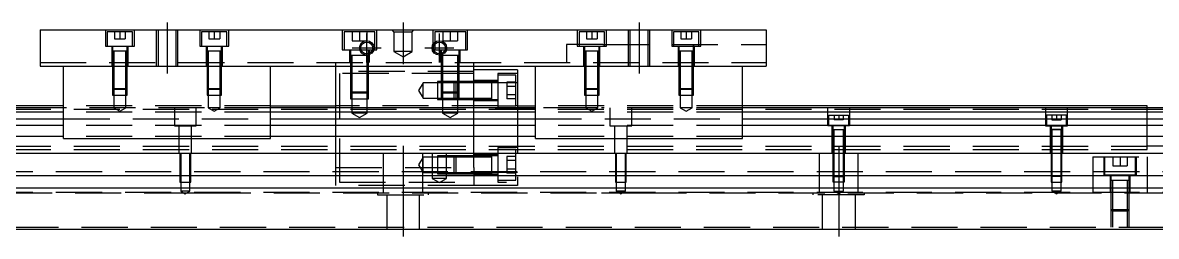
# Model space of a CAD drawing. Extents: x -10 to 720, y -259 to 102.
# Drawn here: x 155.2 to 467.5, y -223.3 to -164.3 of the extents above; entities that cross this region are included whole.
import ezdxf

# ---------------------------------------------------------------- set-up
doc = ezdxf.new("R2010")
doc.units = 0
doc.linetypes.add('CENTER', pattern=[50.8, 31.75, -6.35, 6.35, -6.35])
doc.linetypes.add('DASHED', pattern=[19.05, 12.7, -6.35])
doc.layers.get('0').update_dxf_attribs({"linetype": 'CONTINUOUS'})
doc.layers.add('CENTER', color=1, linetype='CENTER')

msp = doc.modelspace()

# ---------------------------------------------------------------- linework, layer by layer
at = {"color": 7, "linetype": 'CONTINUOUS'}
for p, q in [((160, -166.31), (160, -176.31)), ((160, -166.31), (360, -166.31)), ((360, -166.31), (360, -176.31)), ((275.500006, -173.41), (270.499994, -173.41)), ((160, -176.31), (360, -176.31)), ((166.5, -196.31), (166.5, -176.31)), ((223.5, -196.31), (223.5, -176.31)), ((241.5, -187.81), (241.5, -176.31)), ((279.5, -187.81), (279.5, -176.31)), ((291.5, -177.31), (279.5, -177.31)), ((291.5, -177.31), (291.5, -187.81)), ((296.5, -196.31), (296.5, -176.31)), ((353.5, -196.31), (353.5, -176.31)), ((166.5, -187.31), (60.5, -187.31)), ((223.5, -187.31), (241.5, -187.31)), ((291.5, -187.31), (296.5, -187.31)), ((465, -187.31), (353.5, -187.31)), ((465, -187.81), (465, -187.31)), ((166.5, -187.81), (0, -187.81)), ((166.5, -189.062272), (0, -189.062272)), ((296.5, -187.81), (223.5, -187.81)), ((296.5, -189.062272), (223.5, -189.062272)), ((520, -187.81), (353.5, -187.81)), ((520, -189.062272), (353.5, -189.062272)), ((0, -190.83668), (166.5, -190.83668)), ((166.5, -192.733076), (0, -192.733076)), ((223.5, -190.83668), (296.5, -190.83668)), ((296.5, -192.733076), (223.5, -192.733076)), ((353.5, -190.83668), (520, -190.83668)), ((520, -192.733076), (353.5, -192.733076)), ((166.5, -195.787372), (0, -195.787372)), ((166.5, -196.31), (223.5, -196.31)), ((296.5, -195.787372), (223.5, -195.787372)), ((296.5, -196.31), (353.5, -196.31)), ((520, -195.787372), (353.5, -195.787372)), ((0, -200.31), (520, -200.31)), ((520, -206.61), (0, -206.61)), ((520, -210.01), (0, -210.01)), ((0, -221.31), (520, -221.31))]:
    msp.add_line(p, q, dxfattribs=at)
at = {"color": 3, "linetype": 'DASHED'}
for p, q in [((178, -166.31), (178, -170.81)), ((185.5, -166.81), (178.5, -166.81)), ((178.5, -166.81), (178.5, -170.81)), ((180.5, -166.81), (180.5, -168.81)), ((182, -166.81), (182, -168.81)), ((183.5, -166.81), (183.5, -168.81)), ((185.5, -170.81), (185.5, -166.81)), ((186, -170.81), (186, -166.31)), ((192.000006, -166.31), (192.000006, -176.31)), ((192.5, -166.31), (192.5, -176.31)), ((197.5, -176.31), (197.5, -166.31)), ((197.999994, -176.31), (197.999994, -166.31)), ((204, -166.31), (204, -170.81)), ((211.5, -166.81), (204.5, -166.81)), ((204.5, -166.81), (204.5, -170.81)), ((206.5, -166.81), (206.5, -168.81)), ((208, -166.81), (208, -168.81)), ((209.5, -166.81), (209.5, -168.81)), ((211.5, -170.81), (211.5, -166.81)), ((212, -170.81), (212, -166.31)), ((243.25, -166.31), (243.25, -171.81)), ((252.25, -166.81), (243.75, -166.81)), ((243.75, -166.81), (243.75, -171.81)), ((246, -166.81), (246, -169.31)), ((248, -166.81), (248, -169.31)), ((250, -166.81), (250, -169.31)), ((252.25, -171.81), (252.25, -166.81)), ((252.75, -171.81), (252.75, -166.31)), ((257.5, -166.81), (257, -166.31)), ((257.5, -166.81), (257.5, -172.31)), ((257.5, -166.81), (262.5, -166.81)), ((262.5, -166.81), (263, -166.31)), ((262.5, -172.31), (262.5, -166.81)), ((268.25, -166.31), (268.25, -171.81)), ((277.25, -166.81), (268.75, -166.81)), ((268.75, -166.81), (268.75, -169.74875)), ((271, -166.81), (271, -169.31)), ((273, -166.81), (273, -169.31)), ((275, -166.81), (275, -169.31)), ((277.25, -171.81), (277.25, -166.81)), ((277.75, -171.81), (277.75, -166.31)), ((308, -166.31), (308, -170.81)), ((315.5, -166.81), (308.5, -166.81)), ((308.5, -166.81), (308.5, -170.81)), ((310.5, -166.81), (310.5, -168.81)), ((312, -166.81), (312, -168.81)), ((313.5, -166.81), (313.5, -168.81)), ((315.5, -170.81), (315.5, -166.81)), ((316, -170.81), (316, -166.31)), ((322.000006, -166.31), (322.000006, -176.31)), ((322.5, -166.31), (322.5, -176.31)), ((327.5, -176.31), (327.5, -166.31)), ((327.999994, -176.31), (327.999994, -166.31)), ((334, -166.31), (334, -170.81)), ((341.5, -166.81), (334.5, -166.81)), ((334.5, -166.81), (334.5, -170.81)), ((336.5, -166.81), (336.5, -168.81)), ((338, -166.81), (338, -168.81)), ((339.5, -166.81), (339.5, -168.81)), ((341.5, -170.81), (341.5, -166.81)), ((342, -170.81), (342, -166.31)), ((178, -170.81), (186, -170.81)), ((179.75, -170.81), (179.75, -176.31)), ((180, -170.81), (180, -172.21)), ((180.5, -168.81), (182, -168.81)), ((182, -168.81), (183.5, -168.81)), ((184, -172.21), (184, -170.81)), ((184.25, -176.31), (184.25, -170.81)), ((204, -170.81), (212, -170.81)), ((205.75, -170.81), (205.75, -176.31)), ((206, -170.81), (206, -172.21)), ((206.5, -168.81), (208, -168.81)), ((208, -168.81), (209.5, -168.81)), ((210, -172.21), (210, -170.81)), ((210.25, -176.31), (210.25, -170.81)), ((246, -169.31), (248, -169.31)), ((248, -169.31), (250, -169.31)), ((268.75, -169.74875), (268.75, -170.232968)), ((268.75, -170.232968), (268.75, -171.81)), ((271, -169.31), (273, -169.31)), ((273, -169.31), (275, -169.31)), ((315, -170.31), (305, -170.31)), ((305, -170.31), (305, -175.31)), ((308, -170.81), (316, -170.81)), ((309.75, -170.81), (309.75, -176.31)), ((310, -170.81), (310, -172.21)), ((310.5, -168.81), (312, -168.81)), ((312, -168.81), (313.5, -168.81)), ((314, -172.21), (314, -170.81)), ((314.25, -176.31), (314.25, -170.81)), ((315, -170.31), (360, -170.31)), ((334, -170.81), (342, -170.81)), ((335.75, -170.81), (335.75, -176.31)), ((336, -170.81), (336, -172.21)), ((336.5, -168.81), (338, -168.81)), ((338, -168.81), (339.5, -168.81)), ((340, -170.81), (340, -170.31)), ((340, -170.31), (340, -170.81)), ((340, -172.21), (340, -170.81)), ((340.25, -176.31), (340.25, -170.81)), ((184.000006, -172.21), (179.999994, -172.21)), ((184.000006, -172.21), (179.999994, -172.21)), ((180, -172.205), (180, -172.21)), ((180, -172.21), (180.216462, -172.21)), ((180.216708, -172.21), (180, -172.21)), ((180, -172.21), (180, -172.215)), ((180, -172.21), (180, -176.31)), ((183.783332, -172.21), (180.216708, -172.21)), ((180.35, -172.21), (180.35, -176.31)), ((183.65, -176.31), (183.65, -172.21)), ((184, -172.21), (183.783332, -172.21)), ((183.783538, -172.21), (184, -172.21)), ((184, -172.21), (184, -172.205)), ((184, -172.215), (184, -172.21)), ((184, -176.31), (184, -172.21)), ((210.000006, -172.21), (205.999994, -172.21)), ((210.000006, -172.21), (205.999994, -172.21)), ((210.000006, -172.21), (205.999994, -172.21)), ((206, -172.205), (206, -172.21)), ((206.216708, -172.21), (206, -172.21)), ((206, -172.21), (206, -172.215)), ((206, -172.21), (206, -176.31)), ((209.783332, -172.21), (206.216708, -172.21)), ((206.35, -172.21), (206.35, -176.31)), ((209.65, -176.31), (209.65, -172.21)), ((210, -172.21), (209.783332, -172.21)), ((210, -172.21), (210, -172.205)), ((210, -172.215), (210, -172.21)), ((210, -176.31), (210, -172.21)), ((243.25, -171.81), (252.75, -171.81)), ((245.25, -171.81), (245.25, -175.31)), ((250.500006, -173.41), (245.499994, -173.41)), ((250.500006, -173.41), (245.499994, -173.41)), ((245.5, -171.81), (245.5, -173.41)), ((245.5, -173.405), (245.5, -173.41)), ((245.5, -173.41), (245.757448, -173.41)), ((245.757468, -173.41), (245.5, -173.41)), ((245.5, -173.41), (245.5, -173.415)), ((245.5, -173.41), (245.5, -175.31)), ((250.013852, -173.41), (245.757468, -173.41)), ((245.9, -173.41), (245.9, -175.31)), ((250.242552, -173.41), (250.013852, -173.41)), ((250.1, -175.31), (250.1, -173.41)), ((250.5, -173.41), (250.242552, -173.41)), ((250.242602, -173.41), (250.5, -173.41)), ((250.5, -172.882418), (250.5, -171.81)), ((250.5, -173.246492), (250.5, -172.882418)), ((250.5, -173.41), (250.5, -173.246492)), ((250.5, -173.41), (250.5, -173.405)), ((250.5, -173.415), (250.5, -173.41)), ((250.5, -175.31), (250.5, -173.41)), ((250.75, -175.31), (250.75, -171.81)), ((262.5, -172.31), (257.5, -172.31)), ((257.5, -172.31), (260, -173.753376)), ((260, -173.753376), (262.5, -172.31)), ((268.25, -171.81), (277.75, -171.81)), ((270.25, -171.81), (270.25, -175.31)), ((270.5, -171.81), (270.5, -172.882418)), ((270.5, -172.882418), (270.5, -173.246492)), ((270.5, -173.246492), (270.5, -173.41)), ((270.5, -173.405), (270.5, -173.41)), ((270.757468, -173.41), (270.5, -173.41)), ((270.5, -173.41), (270.5, -173.415)), ((270.5, -173.41), (270.5, -175.31)), ((275.242552, -173.41), (270.757468, -173.41)), ((270.9, -173.41), (270.9, -175.31)), ((275.1, -175.31), (275.1, -173.41)), ((275.5, -173.41), (275.242552, -173.41)), ((275.5, -173.41), (275.5, -171.81)), ((275.5, -173.41), (275.5, -173.405)), ((275.5, -173.415), (275.5, -173.41)), ((275.5, -175.31), (275.5, -173.41)), ((275.75, -175.31), (275.75, -171.81)), ((314.000006, -172.21), (309.999994, -172.21)), ((314.000006, -172.21), (309.999994, -172.21)), ((310, -172.205), (310, -172.21)), ((310.216708, -172.21), (310, -172.21)), ((310, -172.21), (310, -172.215)), ((310, -172.21), (310, -176.31)), ((313.783332, -172.21), (310.216708, -172.21)), ((310.35, -172.21), (310.35, -176.31)), ((313.65, -176.31), (313.65, -172.21)), ((314, -172.21), (313.783332, -172.21)), ((314, -172.21), (314, -172.205)), ((314, -172.215), (314, -172.21)), ((314, -176.31), (314, -172.21)), ((340.000006, -172.21), (335.999994, -172.21)), ((340.000006, -172.21), (335.999994, -172.21)), ((340.000006, -172.21), (335.999994, -172.21)), ((340.000006, -172.21), (335.999994, -172.21)), ((336, -172.205), (336, -172.21)), ((336.216708, -172.21), (336, -172.21)), ((336, -172.21), (336, -176.31)), ((336, -172.21), (336, -172.215)), ((339.783332, -172.21), (336.216708, -172.21)), ((336.35, -172.21), (336.35, -176.31)), ((339.65, -176.31), (339.65, -172.21)), ((340, -172.21), (339.783332, -172.21)), ((340, -172.21), (340, -172.205)), ((340, -176.31), (340, -172.21)), ((340, -172.215), (340, -172.21)), ((160, -175.31), (360, -175.31)), ((180, -176.31), (180, -182.46)), ((180.000006, -176.31), (180.000002, -182.46)), ((180.35, -176.31), (180.35, -182.81)), ((183.65, -182.81), (183.65, -176.31)), ((183.999998, -182.46), (183.999994, -176.31)), ((184, -182.46), (184, -176.31)), ((206, -176.31), (206, -182.46)), ((206.000006, -176.31), (206.000002, -182.46)), ((206.35, -176.31), (206.35, -182.81)), ((209.65, -182.81), (209.65, -176.31)), ((209.999998, -182.46), (209.999994, -176.31)), ((210, -182.46), (210, -176.31)), ((241.5, -176.31), (241.5, -175.31)), ((279.5, -177.81), (241.5, -177.81)), ((245.5, -175.31), (245.5, -183.41)), ((245.500006, -175.31), (245.500006, -183.41)), ((245.9, -175.31), (245.9, -183.81)), ((250.1, -183.81), (250.1, -175.31)), ((250.499994, -183.41), (250.499994, -175.31)), ((250.5, -183.41), (250.5, -175.31)), ((270.5, -175.31), (270.5, -183.41)), ((270.500006, -175.31), (270.500006, -183.41)), ((270.9, -175.31), (270.9, -183.81)), ((275.1, -176.31), (275.1, -175.31)), ((275.1, -183.81), (275.1, -176.31)), ((275.499994, -176.31), (275.499994, -175.31)), ((275.499994, -183.410006), (275.499994, -176.31)), ((275.5, -176.31), (275.5, -175.31)), ((275.5, -183.41), (275.5, -176.31)), ((279.5, -176.31), (279.5, -175.31)), ((310, -176.31), (310, -182.46)), ((310.000006, -176.31), (310.000002, -182.46)), ((310.35, -176.31), (310.35, -182.81)), ((313.65, -182.81), (313.65, -176.31)), ((313.999998, -182.46), (313.999994, -176.31)), ((314, -182.46), (314, -176.31)), ((336, -176.31), (336, -182.46)), ((336.000006, -176.31), (336.000002, -182.46)), ((336.35, -176.31), (336.35, -182.81)), ((339.65, -182.81), (339.65, -176.31)), ((339.999998, -182.46), (339.999994, -176.31)), ((340, -182.46), (340, -176.31)), ((242.5, -178.31), (242.5, -196.31)), ((275.1, -178.31), (242.5, -178.31)), ((265.5, -180.96), (264.287564, -183.06)), ((265.5, -185.16), (265.5, -180.96)), ((269.5, -180.96), (265.5, -180.96)), ((274.5, -180.560002), (269.5, -180.560006)), ((269.5, -180.560006), (269.5, -185.559994)), ((274.1, -180.96), (269.5, -180.96)), ((274.5, -180.56), (274.1, -180.96)), ((274.1, -183.81), (274.1, -180.96)), ((275.1, -180.96), (274.1, -180.96)), ((274.5, -180.56), (274.5, -183.81)), ((275.1, -180.56), (274.5, -180.56)), ((275.1, -180.560006), (274.5, -180.560002)), ((275.5, -178.31), (275.1, -178.31)), ((275.5, -180.56), (275.1, -180.56)), ((275.5, -180.560006), (275.1, -180.560006)), ((275.5, -180.96), (275.1, -180.96)), ((279.5, -178.31), (275.5, -178.31)), ((279.5, -180.56), (275.5, -180.56)), ((279.5, -180.560006), (275.5, -180.560006)), ((279.5, -180.96), (275.5, -180.96)), ((286.1, -180.31), (279.5, -180.31)), ((284.505, -180.56), (279.5, -180.56)), ((285, -180.940684), (279.5, -180.940684)), ((284.5, -180.96), (279.5, -180.96)), ((285, -180.56), (284.495, -180.56)), ((284.5, -183.06), (284.5, -180.559994)), ((284.5, -185.560006), (284.5, -180.559994)), ((284.5, -180.96), (284.5, -180.559994)), ((284.5, -180.56), (284.5, -180.817448)), ((284.5, -180.817468), (284.5, -180.56)), ((284.5, -180.817468), (284.5, -180.56)), ((284.5, -182.909954), (284.5, -180.817468)), ((284.5, -185.16), (284.5, -180.96)), ((285.35, -180.56), (285, -180.56)), ((285.35, -180.940684), (285, -180.940684)), ((286.1, -180.56), (285.35, -180.56)), ((288.65, -180.940684), (285.35, -180.940684)), ((286.1, -178.31), (286.1, -187.81)), ((291.5, -178.31), (286.1, -178.31)), ((288.65, -178.81), (286.1, -178.81)), ((288.6, -180.750598), (288.6, -181.9053)), ((291.1, -180.750598), (288.6, -180.750598)), ((289, -178.81), (288.65, -178.81)), ((289, -180.940684), (288.65, -180.940684)), ((291.1, -178.81), (289, -178.81)), ((291.5, -180.940684), (289, -180.940684)), ((291.1, -187.31), (291.1, -178.81)), ((180, -182.46), (184, -182.46)), ((180, -182.46), (180.35, -182.81)), ((180.000002, -182.46), (180.000006, -184.31)), ((183.65, -182.81), (180.35, -182.81)), ((180.35, -182.81), (180.35, -184.31)), ((183.65, -182.81), (184, -182.46)), ((183.65, -184.31), (183.65, -182.81)), ((183.999994, -184.31), (183.999998, -182.46)), ((206, -182.46), (210, -182.46)), ((206, -182.46), (206.35, -182.81)), ((206.000002, -182.46), (206.000006, -184.31)), ((209.65, -182.81), (206.35, -182.81)), ((206.35, -182.81), (206.35, -184.31)), ((209.65, -182.81), (210, -182.46)), ((209.65, -184.31), (209.65, -182.81)), ((209.999994, -184.31), (209.999998, -182.46)), ((245.5, -183.41), (250.5, -183.41)), ((245.5, -183.41), (245.9, -183.81)), ((245.500006, -183.41), (245.500006, -185.31)), ((250.1, -183.81), (245.9, -183.81)), ((245.9, -183.81), (245.9, -185.31)), ((250.1, -183.81), (250.5, -183.41)), ((250.1, -185.31), (250.1, -183.81)), ((250.499994, -185.31), (250.499994, -183.41)), ((264.287564, -183.06), (265.5, -185.16)), ((270.5, -183.41), (275.5, -183.41)), ((270.5, -183.41), (270.9, -183.81)), ((270.500006, -183.41), (270.500006, -185.31)), ((275.1, -183.81), (270.9, -183.81)), ((270.9, -183.81), (270.9, -185.31)), ((274.1, -185.16), (274.1, -183.81)), ((274.5, -183.81), (274.5, -185.56)), ((275.1, -183.81), (275.5, -183.41)), ((275.1, -185.31), (275.1, -183.81)), ((275.499994, -185.31), (275.499994, -183.410006)), ((284.5, -185.302552), (284.5, -182.909954)), ((288.6, -181.9053), (288.6, -184.2147)), ((291.1, -181.9053), (288.6, -181.9053)), ((288.6, -184.2147), (288.6, -185.369402)), ((291.1, -184.2147), (288.6, -184.2147)), ((310, -182.46), (314, -182.46)), ((310, -182.46), (310.35, -182.81)), ((310.000002, -182.46), (310.000006, -184.31)), ((313.65, -182.81), (310.35, -182.81)), ((310.35, -182.81), (310.35, -184.31)), ((313.65, -182.81), (314, -182.46)), ((313.65, -184.31), (313.65, -182.81)), ((313.999994, -184.31), (313.999998, -182.46)), ((336, -182.46), (340, -182.46)), ((336, -182.46), (336.35, -182.81)), ((336.000002, -182.46), (336.000006, -184.31)), ((339.65, -182.81), (336.35, -182.81)), ((336.35, -182.81), (336.35, -184.31)), ((339.65, -182.81), (340, -182.46)), ((339.65, -184.31), (339.65, -182.81)), ((339.999994, -184.31), (339.999998, -182.46)), ((223.5, -187.31), (166.5, -187.31)), ((180.000006, -184.31), (183.999994, -184.31)), ((180.35, -184.31), (180.35, -187.81)), ((183.65, -187.81), (183.65, -184.31)), ((206.000006, -184.31), (209.999994, -184.31)), ((206.35, -184.31), (206.35, -187.81)), ((209.65, -187.81), (209.65, -184.31)), ((286.1, -187.31), (241.5, -187.31)), ((245.500006, -185.31), (250.499994, -185.31)), ((245.9, -185.31), (245.9, -189.31)), ((250.1, -189.31), (250.1, -185.31)), ((265.5, -185.16), (269.5, -185.16)), ((269.5, -185.16), (274.1, -185.16)), ((269.5, -185.559994), (274.5, -185.559994)), ((270.500006, -185.31), (275.499994, -185.31)), ((270.9, -185.31), (270.9, -189.31)), ((274.1, -185.16), (279.5, -185.16)), ((274.1, -185.16), (274.5, -185.56)), ((274.1, -185.16), (279.5, -185.16)), ((274.5, -185.559994), (279.5, -185.559994)), ((274.5, -185.56), (279.5, -185.559998)), ((275.1, -189.31), (275.1, -185.31)), ((279.5, -185.16), (284.5, -185.16)), ((279.5, -185.559998), (284.505, -185.56)), ((279.5, -185.81), (286.1, -185.81)), ((284.495, -185.56), (286.1, -185.56)), ((284.5, -185.560006), (284.5, -185.16)), ((284.5, -185.56), (284.5, -185.302552)), ((286.1, -187.31), (291.1, -187.31)), ((291.1, -185.369402), (288.6, -185.369402)), ((291.5, -187.31), (291.1, -187.31)), ((353.5, -187.31), (296.5, -187.31)), ((310.000006, -184.31), (313.999994, -184.31)), ((310.35, -184.31), (310.35, -187.81)), ((313.65, -187.81), (313.65, -184.31)), ((336.000006, -184.31), (339.999994, -184.31)), ((336.35, -184.31), (336.35, -187.81)), ((339.65, -187.81), (339.65, -184.31)), ((55, -188.185), (465, -188.185)), ((205.35, -187.81), (166.5, -187.81)), ((223.5, -189.062272), (166.5, -189.062272)), ((183.65, -187.81), (180.35, -187.81)), ((180.35, -187.81), (182, -188.762628)), ((182, -188.762628), (183.65, -187.81)), ((197, -187.81), (197, -192.81)), ((203, -192.81), (203, -187.81)), ((209.65, -187.81), (206.35, -187.81)), ((206.35, -187.81), (208, -188.762628)), ((208, -188.762628), (209.65, -187.81)), ((223.5, -187.81), (208.65, -187.81)), ((241.5, -200.31), (241.5, -187.81)), ((250.1, -189.31), (245.9, -189.31)), ((245.9, -189.31), (248, -190.522436)), ((248, -190.522436), (250.1, -189.31)), ((275.1, -189.31), (270.9, -189.31)), ((270.9, -189.31), (273, -190.522436)), ((273, -190.522436), (275.1, -189.31)), ((279.5, -200.31), (279.5, -187.81)), ((285.35, -187.81), (296.5, -187.81)), ((311.35, -187.81), (288.65, -187.81)), ((291.5, -187.81), (291.5, -208.31)), ((353.5, -189.062272), (296.5, -189.062272)), ((313.65, -187.81), (310.35, -187.81)), ((310.35, -187.81), (312, -188.762628)), ((312, -188.762628), (313.65, -187.81)), ((353.5, -187.81), (314.65, -187.81)), ((317, -187.81), (317, -192.81)), ((323, -192.81), (323, -187.81)), ((339.65, -187.81), (336.35, -187.81)), ((336.35, -187.81), (338, -188.762628)), ((338, -188.762628), (339.65, -187.81)), ((377, -192.81), (377, -187.81)), ((377.25, -189.81), (382.75, -189.81)), ((377.25, -192.81), (377.25, -189.81)), ((378.75, -189.81), (378.75, -191.11)), ((380, -189.81), (380, -191.11)), ((381.25, -189.81), (381.25, -191.11)), ((382.75, -189.81), (382.75, -192.81)), ((383, -187.81), (383, -192.81)), ((437, -187.81), (437, -192.81)), ((442.75, -189.81), (437.25, -189.81)), ((437.25, -189.81), (437.25, -192.81)), ((438.75, -189.81), (438.75, -191.11)), ((440, -189.81), (440, -191.11)), ((441.25, -189.81), (441.25, -191.11)), ((442.75, -192.81), (442.75, -189.81)), ((443, -192.81), (443, -187.81)), ((465, -193.31), (465, -187.81)), ((470, -188.31), (465, -188.31)), ((166.5, -190.83668), (223.5, -190.83668)), ((223.5, -192.733076), (166.5, -192.733076)), ((197, -192.81), (203, -192.81)), ((198.25, -192.81), (198.25, -200.31)), ((201.75, -200.31), (201.75, -192.81)), ((296.5, -190.83668), (353.5, -190.83668)), ((353.5, -192.733076), (296.5, -192.733076)), ((317, -192.81), (323, -192.81)), ((318.25, -192.81), (318.25, -200.31)), ((321.75, -200.31), (321.75, -192.81)), ((383, -192.81), (377, -192.81)), ((378.25, -200.31), (378.25, -192.81)), ((378.5, -193.81), (378.5, -192.81)), ((380, -191.11), (378.75, -191.11)), ((381.25, -191.11), (380, -191.11)), ((381.5, -192.81), (381.5, -193.81)), ((381.75, -192.81), (381.75, -200.31)), ((437, -192.81), (443, -192.81)), ((438.25, -192.81), (438.25, -200.31)), ((438.5, -192.81), (438.5, -193.81)), ((438.75, -191.11), (440, -191.11)), ((440, -191.11), (441.25, -191.11)), ((441.5, -193.81), (441.5, -192.81)), ((441.75, -200.31), (441.75, -192.81)), ((465, -199.31), (465, -193.31)), ((223.5, -195.787372), (166.5, -195.787372)), ((242.5, -196.31), (242.5, -200.31)), ((353.5, -195.787372), (296.5, -195.787372)), ((378.499994, -193.81), (380.001196, -193.81)), ((378.499994, -193.81), (380.001196, -193.81)), ((378.5, -193.81), (378.5, -193.805)), ((378.5, -193.81), (378.62467, -193.81)), ((378.5, -193.81), (378.62467, -193.81)), ((378.5, -200.31), (378.5, -193.81)), ((378.5, -193.815), (378.5, -193.81)), ((378.62467, -193.81), (380.001196, -193.81)), ((378.62467, -193.81), (380.001196, -193.81)), ((378.75, -200.31), (378.75, -193.81)), ((380.001196, -193.81), (381.500006, -193.81)), ((380.001196, -193.81), (381.500006, -193.81)), ((380.001196, -193.81), (381.375322, -193.81)), ((380.001196, -193.81), (381.375322, -193.81)), ((381.25, -193.81), (381.25, -200.31)), ((381.375322, -193.81), (381.5, -193.81)), ((381.375322, -193.81), (381.5, -193.81)), ((381.5, -193.805), (381.5, -193.81)), ((381.5, -193.81), (381.5, -200.31)), ((381.5, -193.81), (381.5, -193.815)), ((439.998804, -193.81), (438.499994, -193.81)), ((441.500006, -193.81), (438.499994, -193.81)), ((439.998804, -193.81), (438.499994, -193.81)), ((438.5, -193.805), (438.5, -193.81)), ((438.624678, -193.81), (438.5, -193.81)), ((438.5, -193.81), (438.62467, -193.81)), ((438.624678, -193.81), (438.5, -193.81)), ((438.5, -193.81), (438.5, -193.815)), ((438.5, -193.81), (438.5, -200.31)), ((438.62467, -193.81), (441.375392, -193.81)), ((439.998804, -193.81), (438.624678, -193.81)), ((439.998804, -193.81), (438.624678, -193.81)), ((438.75, -193.81), (438.75, -200.31)), ((441.500006, -193.81), (439.998804, -193.81)), ((441.500006, -193.81), (439.998804, -193.81)), ((441.37533, -193.81), (439.998804, -193.81)), ((441.37533, -193.81), (439.998804, -193.81)), ((441.25, -200.31), (441.25, -193.81)), ((441.5, -193.81), (441.37533, -193.81)), ((441.5, -193.81), (441.37533, -193.81)), ((441.375392, -193.81), (441.5, -193.81)), ((441.5, -193.81), (441.5, -193.805)), ((441.5, -193.815), (441.5, -193.81)), ((441.5, -200.31), (441.5, -193.81)), ((55, -198.435), (465, -198.435)), ((55, -199.31), (465, -199.31)), ((286.1, -198.81), (286.1, -208.31)), ((291.5, -198.81), (286.1, -198.81)), ((291.1, -199.31), (286.1, -199.31)), ((291.1, -200.31), (291.1, -199.31)), ((465, -198.31), (470, -198.31)), ((198.500006, -200.31), (198.500006, -206.61)), ((198.75, -200.31), (198.75, -208.31)), ((201.25, -208.31), (201.25, -200.31)), ((201.499994, -206.61), (201.499994, -200.31)), ((241.5, -204.31), (241.5, -200.31)), ((242.5, -200.31), (242.5, -206.61)), ((254.638098, -211.31), (254.638098, -200.31)), ((265.5, -201.46), (264.287564, -203.56)), ((265.361902, -200.31), (265.361902, -211.31)), ((265.5, -205.66), (265.5, -201.46)), ((269.5, -201.46), (265.5, -201.46)), ((268, -200.31), (268, -207.31)), ((274.5, -201.060002), (269.5, -201.060006)), ((269.5, -201.060006), (269.5, -206.059994)), ((274.1, -201.46), (269.5, -201.46)), ((272, -207.31), (272, -200.31)), ((274.5, -201.06), (274.1, -201.46)), ((274.1, -205.66), (274.1, -201.46)), ((279.5, -201.46), (274.1, -201.46)), ((274.5, -201.06), (274.5, -206.06)), ((279.5, -201.06), (274.5, -201.06)), ((279.5, -201.060006), (274.5, -201.060002)), ((279.5, -204.31), (279.5, -200.31)), ((286.1, -200.81), (279.5, -200.81)), ((284.5, -201.06), (279.5, -201.06)), ((284.5, -201.46), (279.5, -201.46)), ((284.5, -201.06), (284.495, -201.06)), ((284.5, -203.409968), (284.5, -201.059994)), ((284.5, -203.56), (284.5, -201.059994)), ((284.5, -206.060006), (284.5, -201.059994)), ((284.5, -201.317468), (284.5, -201.06)), ((286.1, -201.06), (284.5, -201.06)), ((284.505, -201.06), (284.5, -201.06)), ((284.5, -203.409954), (284.5, -201.317468)), ((288.6, -201.250598), (288.6, -202.4053)), ((291.1, -201.250598), (288.6, -201.250598)), ((291.1, -202.4053), (288.6, -202.4053)), ((288.6, -202.4053), (288.6, -204.7147)), ((291.1, -206.61), (291.1, -200.31)), ((318.500006, -200.31), (318.500006, -206.61)), ((318.75, -200.31), (318.75, -208.31)), ((321.25, -208.31), (321.25, -200.31)), ((321.499994, -206.61), (321.499994, -200.31)), ((374.638098, -200.31), (374.638098, -211.31)), ((378.5, -206.56), (378.5, -200.31)), ((378.500006, -206.560006), (378.500006, -200.31)), ((378.75, -206.61), (378.75, -200.31)), ((381.25, -200.31), (381.25, -206.61)), ((381.499994, -200.31), (381.499994, -206.560006)), ((381.5, -200.31), (381.5, -206.56)), ((385.361902, -211.31), (385.361902, -200.31)), ((438.5, -200.31), (438.5, -206.56)), ((438.500006, -200.31), (438.500006, -206.560006)), ((438.75, -200.31), (438.75, -206.61)), ((441.25, -206.61), (441.25, -200.31)), ((441.499994, -206.560006), (441.499994, -200.31)), ((441.5, -206.56), (441.5, -200.31)), ((450, -201.31), (450, -206.61)), ((450, -201.31), (465, -201.31)), ((453, -201.31), (453, -206.31)), ((453.25, -201.31), (453.25, -206.31)), ((455.5, -201.31), (455.5, -203.81)), ((457.5, -201.31), (457.5, -203.81)), ((459.5, -201.31), (459.5, -203.81)), ((461.75, -206.31), (461.75, -201.31)), ((462, -206.31), (462, -201.31)), ((465, -201.31), (465, -206.61)), ((520, -205.46), (0, -205.46)), ((241.5, -204.31), (279.5, -204.31)), ((241.5, -206.61), (241.5, -204.31)), ((264.287564, -203.56), (265.5, -205.66)), ((265.5, -205.66), (269.5, -205.66)), ((269.5, -205.66), (274.1, -205.66)), ((269.5, -206.059994), (274.5, -206.059998)), ((274.1, -205.66), (279.5, -205.66)), ((274.1, -205.66), (274.5, -206.06)), ((274.5, -206.059998), (279.5, -206.059994)), ((274.5, -206.06), (279.5, -206.06)), ((279.5, -204.31), (279.5, -206.61)), ((279.5, -205.66), (284.5, -205.66)), ((288.500006, -205.679316), (279.5, -205.679316)), ((279.5, -206.06), (284.5, -206.06)), ((284.495, -206.06), (284.5, -206.06)), ((284.5, -203.76002), (284.5, -203.409954)), ((284.5, -206.060006), (284.5, -203.409968)), ((284.5, -205.802552), (284.5, -203.76002)), ((284.5, -206.06), (284.5, -205.802552)), ((284.5, -206.06), (286.1, -206.06)), ((284.5, -206.06), (284.505, -206.06)), ((291.5, -205.679316), (288.500006, -205.679316)), ((291.1, -204.7147), (288.6, -204.7147)), ((288.6, -204.7147), (288.6, -205.869402)), ((291.1, -205.869402), (288.6, -205.869402)), ((455.5, -203.81), (457.5, -203.81)), ((457.5, -203.81), (459.5, -203.81)), ((198.500006, -206.61), (198.500006, -208.31)), ((198.500006, -208.31), (201.499994, -208.31)), ((198.75, -208.31), (198.75, -210.81)), ((201.25, -210.81), (201.25, -208.31)), ((201.499994, -208.31), (201.499994, -206.61)), ((279.5, -206.585918), (241.5, -206.585918)), ((241.5, -209.31), (241.5, -206.61)), ((242.5, -206.61), (242.5, -208.31)), ((242.5, -208.31), (279.5, -208.31)), ((272, -207.31), (268, -207.31)), ((268, -207.31), (270, -208.4647)), ((270, -208.4647), (272, -207.31)), ((279.5, -206.31), (286.1, -206.31)), ((279.5, -206.61), (279.5, -209.31)), ((286.1, -207.81), (288.500006, -207.81)), ((286.1, -208.31), (288.500006, -208.31)), ((288.500006, -207.81), (291.1, -207.81)), ((291.1, -207.81), (291.1, -206.61)), ((291.5, -208.31), (291.5, -209.31)), ((318.500006, -206.61), (318.500006, -208.31)), ((318.500006, -208.31), (321.499994, -208.31)), ((318.75, -208.31), (318.75, -210.81)), ((321.25, -210.81), (321.25, -208.31)), ((321.499994, -208.31), (321.499994, -206.61)), ((381.5, -206.56), (378.5, -206.56)), ((378.55, -206.61), (378.5, -206.56)), ((378.500006, -206.61), (378.500006, -206.560006)), ((378.500006, -208.31), (378.500006, -206.61)), ((381.499994, -208.31), (378.500006, -208.31)), ((378.75, -206.81), (378.55, -206.61)), ((378.75, -206.81), (378.75, -206.61)), ((378.75, -206.81), (381.25, -206.81)), ((378.75, -208.31), (378.75, -206.81)), ((378.75, -210.81), (378.75, -208.31)), ((381.25, -206.61), (381.25, -206.81)), ((381.45, -206.61), (381.25, -206.81)), ((381.25, -206.81), (381.25, -208.31)), ((381.25, -208.31), (381.25, -210.81)), ((381.5, -206.56), (381.45, -206.61)), ((381.499994, -206.560006), (381.499994, -206.61)), ((381.499994, -206.61), (381.499994, -208.31)), ((438.5, -206.56), (441.5, -206.56)), ((438.5, -206.56), (438.55, -206.61)), ((438.500006, -206.560006), (438.500006, -206.61)), ((438.500006, -206.61), (438.500006, -208.31)), ((438.500006, -208.31), (441.499994, -208.31)), ((438.55, -206.61), (438.75, -206.81)), ((438.75, -206.61), (438.75, -206.81)), ((441.25, -206.81), (438.75, -206.81)), ((438.75, -206.81), (438.75, -208.31)), ((438.75, -208.31), (438.75, -210.81)), ((441.25, -206.81), (441.25, -206.61)), ((441.25, -206.81), (441.45, -206.61)), ((441.25, -208.31), (441.25, -206.81)), ((441.25, -210.81), (441.25, -208.31)), ((441.45, -206.61), (441.5, -206.56)), ((441.499994, -206.61), (441.499994, -206.560006)), ((441.499994, -208.31), (441.499994, -206.61)), ((450, -206.61), (450, -210.01)), ((453, -206.31), (462, -206.31)), ((454.75, -206.31), (454.75, -211.31)), ((460.000006, -207.91), (454.999994, -207.91)), ((460.000006, -207.91), (454.999994, -207.91)), ((455, -206.31), (455, -206.61)), ((455, -206.61), (455, -207.91)), ((455, -207.905), (455, -207.91)), ((455.257468, -207.91), (455, -207.91)), ((455, -207.91), (455, -207.915)), ((455, -207.91), (455, -210.01)), ((459.742552, -207.91), (455.257468, -207.91)), ((455.4, -207.91), (455.4, -210.01)), ((459.6, -210.01), (459.6, -207.91)), ((460, -207.91), (459.742552, -207.91)), ((460, -206.61), (460, -206.31)), ((460, -207.91), (460, -206.61)), ((460, -207.91), (460, -207.905)), ((460, -207.915), (460, -207.91)), ((460, -210.01), (460, -207.91)), ((460.25, -211.31), (460.25, -206.31)), ((465, -206.61), (465, -210.01)), ((520, -211.16), (0, -211.16)), ((55.361902, -211.31), (194.638098, -211.31)), ((194.638098, -211.31), (205.361902, -211.31)), ((201.25, -210.81), (198.75, -210.81)), ((198.75, -210.81), (200, -211.531688)), ((200, -211.531688), (201.25, -210.81)), ((205.361902, -211.31), (314.638098, -211.31)), ((279.5, -209.31), (241.5, -209.31)), ((253, -211.31), (253, -211.81)), ((253, -211.81), (267, -211.81)), ((255.5, -211.81), (255.5, -221.31)), ((264.5, -221.31), (264.5, -211.81)), ((267, -211.81), (267, -211.31)), ((291.5, -209.31), (279.5, -209.31)), ((314.638098, -211.31), (325.361902, -211.31)), ((321.25, -210.81), (318.75, -210.81)), ((318.75, -210.81), (320, -211.531688)), ((320, -211.531688), (321.25, -210.81)), ((325.361902, -211.31), (464.638098, -211.31)), ((373, -211.81), (373, -211.31)), ((387, -211.81), (373, -211.81)), ((375.5, -221.31), (375.5, -211.81)), ((378.75, -210.81), (381.25, -210.81)), ((380, -211.531688), (378.75, -210.81)), ((381.25, -210.81), (380, -211.531688)), ((384.5, -211.81), (384.5, -221.31)), ((387, -211.31), (387, -211.81)), ((441.25, -210.81), (438.75, -210.81)), ((438.75, -210.81), (440, -211.531688)), ((440, -211.531688), (441.25, -210.81)), ((450, -210.01), (450, -211.31)), ((455, -210.01), (455, -211.31)), ((455, -211.31), (455, -215.91)), ((455.000006, -211.31), (455.000006, -215.910006)), ((455.4, -210.01), (455.4, -211.31)), ((455.4, -211.31), (455.4, -216.31)), ((459.6, -211.31), (459.6, -210.01)), ((459.6, -216.31), (459.6, -211.31)), ((459.999994, -215.910006), (459.999994, -211.31)), ((460, -211.31), (460, -210.01)), ((460, -215.91), (460, -211.31)), ((464.638098, -211.31), (475.361902, -211.31)), ((465, -210.01), (465, -211.31)), ((455, -215.91), (460, -215.91)), ((455, -215.91), (455.4, -216.31)), ((455.000006, -215.910006), (455.000006, -220.81)), ((459.6, -216.31), (455.4, -216.31)), ((455.4, -216.31), (455.4, -220.81)), ((459.6, -216.31), (460, -215.91)), ((459.6, -220.81), (459.6, -216.31)), ((459.999994, -220.81), (459.999994, -215.910006)), ((0, -220.81), (520, -220.81))]:
    msp.add_line(p, q, dxfattribs=at)
at = {"color": 3, "linetype": 'CONTINUOUS'}
for centre in [(250, -171.31), (270, -171.31)]:
    msp.add_circle(centre, 2, dxfattribs=at)
at = {"color": 7, "linetype": 'CONTINUOUS'}
for centre in [(250, -171.31), (270, -171.31)]:
    msp.add_circle(centre, 1.65, dxfattribs=at)
at = {"layer": 'CENTER', "color": 1, "linetype": 'CENTER'}
for p, q in [((195, -164.31), (195, -178.31)), ((260, -164.31), (260, -175.753376)), ((325, -164.31), (325, -178.31)), ((250, -175.31), (250, -167.31)), ((270, -175.31), (270, -167.31)), ((246, -171.31), (254, -171.31)), ((266, -171.31), (274, -171.31)), ((260, -198.31), (260, -223.31)), ((380, -198.31), (380, -223.31))]:
    msp.add_line(p, q, dxfattribs=at)

doc.saveas('drawing.dxf')
